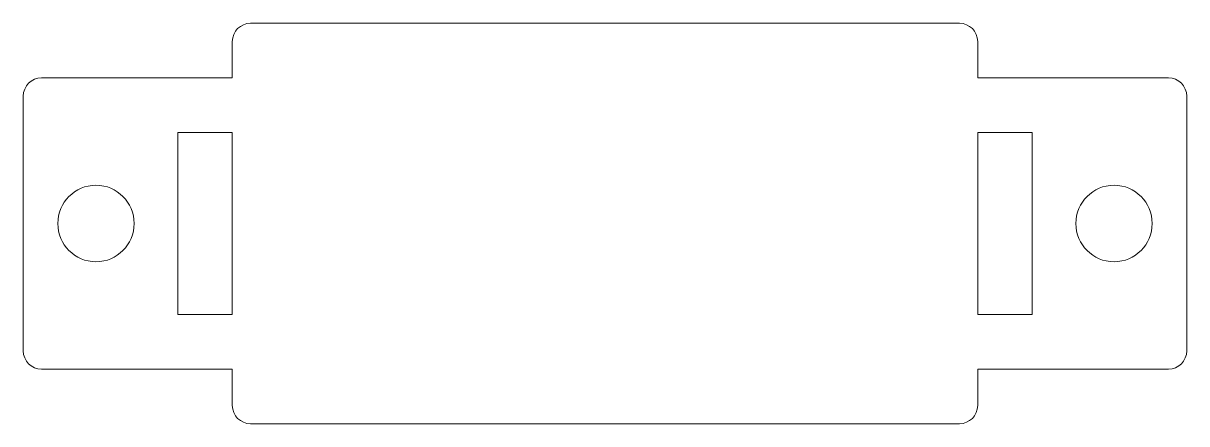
# Model space of a CAD drawing. Extents: x 116.5 to 180.5, y 94 to 116.
import ezdxf

# ---------------------------------------------------------------- set-up
doc = ezdxf.new("R2010")
doc.units = 0

msp = doc.modelspace()

# ---------------------------------------------------------------- linework, layer by layer
at = {"color": 1, "lineweight": 13}
for p, q in [((129, 116), (168, 116)), ((128, 115), (128, 113)), ((169, 113), (169, 115)), ((117.5, 113), (128, 113)), ((169, 113), (179.5, 113)), ((116.5, 112), (116.5, 98)), ((180.5, 98), (180.5, 112)), ((125, 110), (128, 110)), ((125, 110), (125, 100)), ((128, 100), (128, 110)), ((169, 110), (172, 110)), ((169, 110), (169, 100)), ((172, 100), (172, 110)), ((128, 100), (125, 100)), ((172, 100), (169, 100)), ((128, 97), (117.5, 97)), ((128, 97), (128, 95)), ((169, 95), (169, 97)), ((179.5, 97), (169, 97)), ((168, 94), (129, 94))]:
    msp.add_line(p, q, dxfattribs=at)
for centre in [(120.5, 105), (176.5, 105)]:
    msp.add_circle(centre, 2.1, dxfattribs=at)
for centre, start, end in [((129, 115), 90, 180), ((168, 115), 0, 90), ((117.5, 112), 90, 180), ((179.5, 112), 0, 90), ((117.5, 98), 180, 270), ((179.5, 98), 270, 360), ((129, 95), 180, 270), ((168, 95), 270, 360)]:
    msp.add_arc(centre, 1, start, end, dxfattribs=at)

doc.saveas('drawing.dxf')
